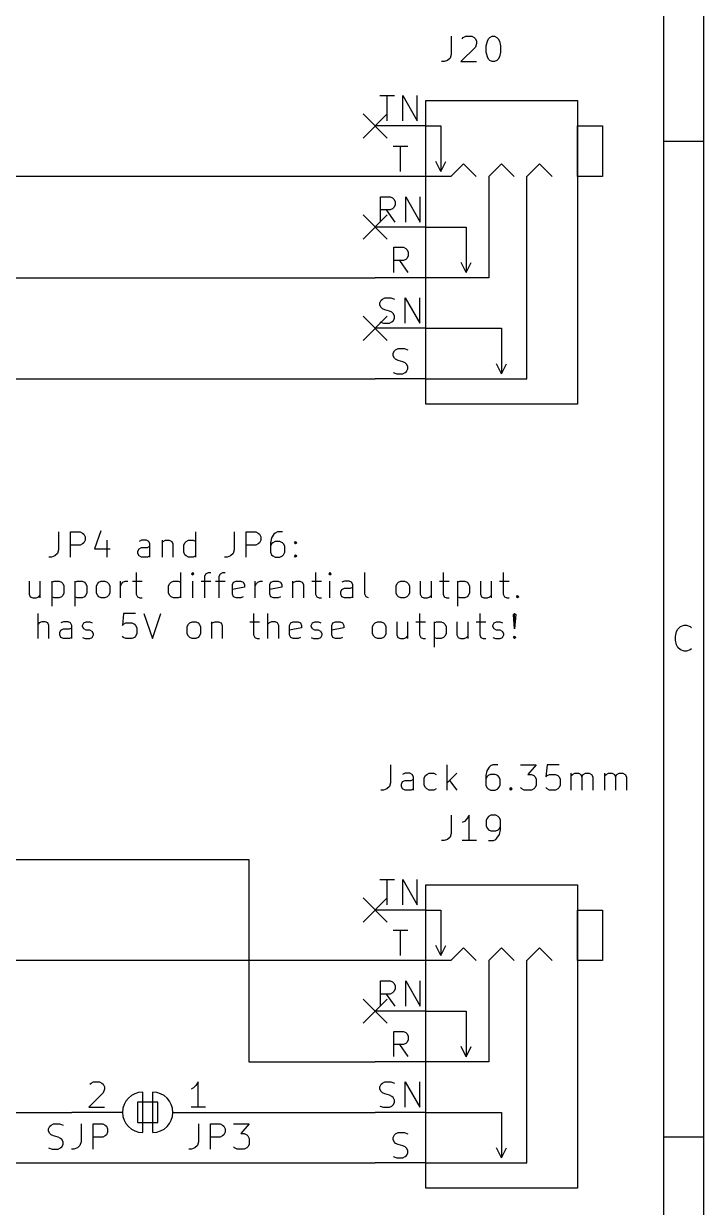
# Model space of a CAD drawing. Extents: x 0.4 to 11.3, y -7.9 to -0.4.
# Drawn here: x 9.955 to 11.299, y -6.438 to -4.098 of the extents above; entities that cross this region are included whole.
import ezdxf

# ---------------------------------------------------------------- set-up
doc = ezdxf.new("R2010")
doc.units = 0
doc.header["$MEASUREMENT"] = 0
for name, color, linetype in [('BLUE2', 5, 'CONTINUOUS'), ('BLUE3', 171, 'CONTINUOUS'), ('CYAN2', 4, 'CONTINUOUS'), ('GREEN3', 91, 'CONTINUOUS'), ('LYELLOW', 51, 'CONTINUOUS'), ('RED2', 1, 'CONTINUOUS'), ('RED3', 11, 'CONTINUOUS')]:
    doc.layers.add(name, color=color, linetype=linetype)

msp = doc.modelspace()

# ---------------------------------------------------------------- linework, layer by layer
at = {"layer": 'BLUE2', "linetype": 'CONTINUOUS'}
for p, q in [((10.626, -4.276), (10.674, -4.324)), ((10.674, -4.276), (10.626, -4.324)), ((10.626, -4.476), (10.674, -4.524)), ((10.674, -4.476), (10.626, -4.524)), ((10.626, -4.676), (10.674, -4.724)), ((10.674, -4.676), (10.626, -4.724)), ((10.626, -5.826), (10.674, -5.874)), ((10.674, -5.826), (10.626, -5.874)), ((10.626, -6.026), (10.674, -6.074)), ((10.674, -6.026), (10.626, -6.074))]:
    msp.add_line(p, q, dxfattribs=at)
at = {"layer": 'BLUE3', "linetype": 'CONTINUOUS'}
for p, q in [((10.1069, -5.1001), (10.095, -5.1358)), ((10.0236, -5.1025), (10.0236, -5.1382)), ((10.0474, -5.1525), (10.0474, -5.1025)), ((10.0474, -5.1025), (10.0664, -5.1025)), ((10.0664, -5.1025), (10.0712, -5.1048)), ((10.0712, -5.1048), (10.0736, -5.1072)), ((10.0736, -5.1239), (10.0712, -5.1263)), ((10.0736, -5.1072), (10.076, -5.112)), ((10.076, -5.1191), (10.0736, -5.1239)), ((10.076, -5.112), (10.076, -5.1191)), ((10.1188, -5.1191), (10.1188, -5.1525)), ((10.1879, -5.1191), (10.1831, -5.1215)), ((10.1974, -5.1191), (10.1879, -5.1191)), ((10.2021, -5.1215), (10.1974, -5.1191)), ((10.2045, -5.1263), (10.2021, -5.1215)), ((10.2283, -5.1191), (10.2283, -5.1525)), ((10.2283, -5.1239), (10.2307, -5.1215)), ((10.2307, -5.1215), (10.2355, -5.1191)), ((10.2355, -5.1191), (10.2426, -5.1191)), ((10.2426, -5.1191), (10.2474, -5.1215)), ((10.2474, -5.1215), (10.2498, -5.1263)), ((10.2712, -5.1287), (10.2736, -5.1239)), ((10.2736, -5.1239), (10.2759, -5.1215)), ((10.2759, -5.1215), (10.2807, -5.1191)), ((10.2807, -5.1191), (10.2902, -5.1191)), ((10.2902, -5.1191), (10.295, -5.1215)), ((10.295, -5.1525), (10.295, -5.1025)), ((10.3712, -5.1025), (10.3712, -5.1382)), ((10.395, -5.1525), (10.395, -5.1025)), ((10.395, -5.1025), (10.414, -5.1025)), ((10.414, -5.1025), (10.4188, -5.1048)), ((10.4188, -5.1048), (10.4212, -5.1072)), ((10.4212, -5.1239), (10.4188, -5.1263)), ((10.4212, -5.1072), (10.4236, -5.112)), ((10.4236, -5.1191), (10.4212, -5.1239)), ((10.4236, -5.112), (10.4236, -5.1191)), ((10.445, -5.1144), (10.4426, -5.1239)), ((10.4426, -5.1239), (10.4426, -5.1429)), ((10.4498, -5.1072), (10.445, -5.1144)), ((10.4474, -5.1239), (10.445, -5.1263)), ((10.4521, -5.1215), (10.4474, -5.1239)), ((10.4521, -5.1048), (10.4498, -5.1072)), ((10.4569, -5.1025), (10.4521, -5.1048)), ((10.4617, -5.1215), (10.4521, -5.1215)), ((10.4664, -5.1025), (10.4569, -5.1025)), ((10.4664, -5.1239), (10.4617, -5.1215)), ((10.4688, -5.1263), (10.4664, -5.1239)), ((10.4902, -5.1239), (10.4926, -5.1215)), ((10.4926, -5.1263), (10.4902, -5.1239)), ((10.4926, -5.1215), (10.495, -5.1239)), ((10.4926, -5.1215), (10.4926, -5.1263)), ((10.495, -5.1239), (10.4926, -5.1263)), ((10.0212, -5.1453), (10.0164, -5.1501)), ((10.0236, -5.1382), (10.0212, -5.1453)), ((10.0664, -5.1287), (10.0474, -5.1287)), ((10.0712, -5.1263), (10.0664, -5.1287)), ((10.095, -5.1358), (10.126, -5.1358)), ((10.1807, -5.1406), (10.1831, -5.1358)), ((10.1807, -5.1453), (10.1807, -5.1406)), ((10.1831, -5.1501), (10.1807, -5.1453)), ((10.1831, -5.1358), (10.1879, -5.1334)), ((10.1879, -5.1334), (10.1998, -5.1334)), ((10.1998, -5.1334), (10.2045, -5.131)), ((10.2045, -5.1525), (10.2045, -5.1263)), ((10.2498, -5.1263), (10.2498, -5.1525)), ((10.2712, -5.1429), (10.2712, -5.1287)), ((10.2736, -5.1477), (10.2712, -5.1429)), ((10.2759, -5.1501), (10.2736, -5.1477)), ((10.3688, -5.1453), (10.364, -5.1501)), ((10.3712, -5.1382), (10.3688, -5.1453)), ((10.414, -5.1287), (10.395, -5.1287)), ((10.4188, -5.1263), (10.414, -5.1287)), ((10.445, -5.1263), (10.4426, -5.131)), ((10.4426, -5.1429), (10.445, -5.1477)), ((10.445, -5.1477), (10.4474, -5.1501)), ((10.4664, -5.1501), (10.4688, -5.1477)), ((10.4712, -5.131), (10.4688, -5.1263)), ((10.4688, -5.1477), (10.4712, -5.1429)), ((10.4712, -5.1429), (10.4712, -5.131)), ((10.4902, -5.1501), (10.4926, -5.1477)), ((10.4926, -5.1477), (10.495, -5.1501)), ((10.4926, -5.1477), (10.4926, -5.1525)), ((10.0093, -5.1525), (10.0045, -5.1525)), ((10.0164, -5.1501), (10.0093, -5.1525)), ((10.1879, -5.1525), (10.1831, -5.1501)), ((10.1998, -5.1525), (10.1879, -5.1525)), ((10.2045, -5.1501), (10.1998, -5.1525)), ((10.2807, -5.1525), (10.2759, -5.1501)), ((10.2902, -5.1525), (10.2807, -5.1525)), ((10.295, -5.1501), (10.2902, -5.1525)), ((10.3569, -5.1525), (10.3521, -5.1525)), ((10.364, -5.1501), (10.3569, -5.1525)), ((10.4474, -5.1501), (10.4521, -5.1525)), ((10.4521, -5.1525), (10.4617, -5.1525)), ((10.4617, -5.1525), (10.4664, -5.1501)), ((10.4926, -5.1525), (10.4902, -5.1501)), ((10.495, -5.1501), (10.4926, -5.1525)), ((10.1771, -5.183), (10.1771, -5.2258)), ((10.2652, -5.233), (10.2652, -5.183)), ((10.289, -5.183), (10.2867, -5.1853)), ((10.2867, -5.1853), (10.289, -5.1877)), ((10.2914, -5.1853), (10.289, -5.183)), ((10.289, -5.183), (10.289, -5.1877)), ((10.289, -5.1877), (10.2914, -5.1853)), ((10.3129, -5.1901), (10.3152, -5.1853)), ((10.3129, -5.233), (10.3129, -5.1901)), ((10.3152, -5.1853), (10.32, -5.183)), ((10.32, -5.183), (10.3248, -5.183)), ((10.3414, -5.1901), (10.3438, -5.1853)), ((10.3414, -5.233), (10.3414, -5.1901)), ((10.3438, -5.1853), (10.3486, -5.183)), ((10.3486, -5.183), (10.3533, -5.183)), ((10.5319, -5.183), (10.5319, -5.2258)), ((10.5605, -5.183), (10.5581, -5.1853)), ((10.5581, -5.1853), (10.5605, -5.1877)), ((10.5629, -5.1853), (10.5605, -5.183)), ((10.5605, -5.183), (10.5605, -5.1877)), ((10.5605, -5.1877), (10.5629, -5.1853)), ((10.6295, -5.2258), (10.6295, -5.183)), ((10.7843, -5.183), (10.7843, -5.2258)), ((10.9033, -5.183), (10.9033, -5.2258)), ((9.9652, -5.1996), (9.9652, -5.2258)), ((9.9867, -5.1996), (9.9867, -5.233)), ((10.0105, -5.1996), (10.0105, -5.2496)), ((10.0105, -5.202), (10.0152, -5.1996)), ((10.0152, -5.1996), (10.0248, -5.1996)), ((10.0248, -5.1996), (10.0295, -5.202)), ((10.0295, -5.202), (10.0319, -5.2044)), ((10.0319, -5.2044), (10.0343, -5.2092)), ((10.0343, -5.2092), (10.0343, -5.2234)), ((10.0557, -5.1996), (10.0557, -5.2496)), ((10.0557, -5.202), (10.0605, -5.1996)), ((10.0605, -5.1996), (10.07, -5.1996)), ((10.07, -5.1996), (10.0748, -5.202)), ((10.0748, -5.202), (10.0771, -5.2044)), ((10.0771, -5.2044), (10.0795, -5.2092)), ((10.0795, -5.2092), (10.0795, -5.2234)), ((10.0986, -5.2092), (10.101, -5.2044)), ((10.0986, -5.2234), (10.0986, -5.2092)), ((10.101, -5.2044), (10.1033, -5.202)), ((10.1033, -5.202), (10.1081, -5.1996)), ((10.1081, -5.1996), (10.1152, -5.1996)), ((10.1152, -5.1996), (10.12, -5.202)), ((10.12, -5.202), (10.1224, -5.2044)), ((10.1224, -5.2044), (10.1248, -5.2092)), ((10.1248, -5.2092), (10.1248, -5.2234)), ((10.1462, -5.233), (10.1462, -5.1996)), ((10.1462, -5.2092), (10.1486, -5.2044)), ((10.1486, -5.2044), (10.151, -5.202)), ((10.151, -5.202), (10.1557, -5.1996)), ((10.1557, -5.1996), (10.1605, -5.1996)), ((10.17, -5.1996), (10.189, -5.1996)), ((10.2414, -5.2092), (10.2438, -5.2044)), ((10.2414, -5.2234), (10.2414, -5.2092)), ((10.2438, -5.2044), (10.2462, -5.202)), ((10.2462, -5.202), (10.251, -5.1996)), ((10.251, -5.1996), (10.2605, -5.1996)), ((10.2605, -5.1996), (10.2652, -5.202)), ((10.289, -5.233), (10.289, -5.1996)), ((10.3057, -5.1996), (10.3248, -5.1996)), ((10.3343, -5.1996), (10.3533, -5.1996)), ((10.3676, -5.2068), (10.37, -5.202)), ((10.3676, -5.2258), (10.3676, -5.2068)), ((10.3914, -5.2115), (10.3676, -5.2163)), ((10.37, -5.202), (10.3748, -5.1996)), ((10.3748, -5.1996), (10.3843, -5.1996)), ((10.3843, -5.1996), (10.389, -5.202)), ((10.389, -5.202), (10.3914, -5.2068)), ((10.3914, -5.2068), (10.3914, -5.2115)), ((10.4129, -5.233), (10.4129, -5.1996)), ((10.4129, -5.2092), (10.4152, -5.2044)), ((10.4152, -5.2044), (10.4176, -5.202)), ((10.4176, -5.202), (10.4224, -5.1996)), ((10.4224, -5.1996), (10.4271, -5.1996)), ((10.4414, -5.2068), (10.4438, -5.202)), ((10.4414, -5.2258), (10.4414, -5.2068)), ((10.4652, -5.2115), (10.4414, -5.2163)), ((10.4438, -5.202), (10.4486, -5.1996)), ((10.4486, -5.1996), (10.4581, -5.1996)), ((10.4581, -5.1996), (10.4629, -5.202)), ((10.4629, -5.202), (10.4652, -5.2068)), ((10.4652, -5.2068), (10.4652, -5.2115)), ((10.4867, -5.1996), (10.4867, -5.233)), ((10.4867, -5.2044), (10.489, -5.202)), ((10.489, -5.202), (10.4938, -5.1996)), ((10.4938, -5.1996), (10.501, -5.1996)), ((10.501, -5.1996), (10.5057, -5.202)), ((10.5057, -5.202), (10.5081, -5.2068)), ((10.5081, -5.2068), (10.5081, -5.233)), ((10.5248, -5.1996), (10.5438, -5.1996)), ((10.5605, -5.233), (10.5605, -5.1996)), ((10.5819, -5.2211), (10.5843, -5.2163)), ((10.589, -5.1996), (10.5843, -5.202)), ((10.5843, -5.2163), (10.589, -5.2139)), ((10.5986, -5.1996), (10.589, -5.1996)), ((10.589, -5.2139), (10.601, -5.2139)), ((10.6033, -5.202), (10.5986, -5.1996)), ((10.601, -5.2139), (10.6057, -5.2115)), ((10.6057, -5.2068), (10.6033, -5.202)), ((10.6057, -5.233), (10.6057, -5.2068)), ((10.6914, -5.2092), (10.6938, -5.2044)), ((10.6914, -5.2234), (10.6914, -5.2092)), ((10.6938, -5.2044), (10.6962, -5.202)), ((10.6962, -5.202), (10.7009, -5.1996)), ((10.7009, -5.1996), (10.7081, -5.1996)), ((10.7081, -5.1996), (10.7129, -5.202)), ((10.7129, -5.202), (10.7152, -5.2044)), ((10.7152, -5.2044), (10.7176, -5.2092)), ((10.7176, -5.2092), (10.7176, -5.2234)), ((10.739, -5.1996), (10.739, -5.2258)), ((10.7605, -5.1996), (10.7605, -5.233)), ((10.7771, -5.1996), (10.7962, -5.1996)), ((10.8128, -5.1996), (10.8128, -5.2496)), ((10.8128, -5.202), (10.8176, -5.1996)), ((10.8176, -5.1996), (10.8271, -5.1996)), ((10.8271, -5.1996), (10.8319, -5.202)), ((10.8319, -5.202), (10.8343, -5.2044)), ((10.8343, -5.2044), (10.8367, -5.2092)), ((10.8367, -5.2092), (10.8367, -5.2234)), ((10.8581, -5.1996), (10.8581, -5.2258)), ((10.8795, -5.1996), (10.8795, -5.233)), ((10.8962, -5.1996), (10.9152, -5.1996)), ((9.9652, -5.2258), (9.9676, -5.2306)), ((9.9676, -5.2306), (9.9724, -5.233)), ((9.9724, -5.233), (9.9795, -5.233)), ((9.9795, -5.233), (9.9843, -5.2306)), ((9.9843, -5.2306), (9.9867, -5.2282)), ((10.0152, -5.233), (10.0105, -5.2306)), ((10.0248, -5.233), (10.0152, -5.233)), ((10.0295, -5.2306), (10.0248, -5.233)), ((10.0319, -5.2282), (10.0295, -5.2306)), ((10.0343, -5.2234), (10.0319, -5.2282)), ((10.0605, -5.233), (10.0557, -5.2306)), ((10.07, -5.233), (10.0605, -5.233)), ((10.0748, -5.2306), (10.07, -5.233)), ((10.0771, -5.2282), (10.0748, -5.2306)), ((10.0795, -5.2234), (10.0771, -5.2282)), ((10.101, -5.2282), (10.0986, -5.2234)), ((10.1033, -5.2306), (10.101, -5.2282)), ((10.1081, -5.233), (10.1033, -5.2306)), ((10.1152, -5.233), (10.1081, -5.233)), ((10.12, -5.2306), (10.1152, -5.233)), ((10.1224, -5.2282), (10.12, -5.2306)), ((10.1248, -5.2234), (10.1224, -5.2282)), ((10.1771, -5.2258), (10.1795, -5.2306)), ((10.1795, -5.2306), (10.1843, -5.233)), ((10.1843, -5.233), (10.189, -5.233)), ((10.2438, -5.2282), (10.2414, -5.2234)), ((10.2462, -5.2306), (10.2438, -5.2282)), ((10.251, -5.233), (10.2462, -5.2306)), ((10.2605, -5.233), (10.251, -5.233)), ((10.2652, -5.2306), (10.2605, -5.233)), ((10.37, -5.2306), (10.3676, -5.2258)), ((10.3748, -5.233), (10.37, -5.2306)), ((10.3843, -5.233), (10.3748, -5.233)), ((10.389, -5.2306), (10.3843, -5.233)), ((10.4438, -5.2306), (10.4414, -5.2258)), ((10.4486, -5.233), (10.4438, -5.2306)), ((10.4581, -5.233), (10.4486, -5.233)), ((10.4629, -5.2306), (10.4581, -5.233)), ((10.5319, -5.2258), (10.5343, -5.2306)), ((10.5343, -5.2306), (10.539, -5.233)), ((10.539, -5.233), (10.5438, -5.233)), ((10.5819, -5.2258), (10.5819, -5.2211)), ((10.5843, -5.2306), (10.5819, -5.2258)), ((10.589, -5.233), (10.5843, -5.2306)), ((10.601, -5.233), (10.589, -5.233)), ((10.6057, -5.2306), (10.601, -5.233)), ((10.6319, -5.2306), (10.6295, -5.2258)), ((10.6367, -5.233), (10.6319, -5.2306)), ((10.6938, -5.2282), (10.6914, -5.2234)), ((10.6962, -5.2306), (10.6938, -5.2282)), ((10.7009, -5.233), (10.6962, -5.2306)), ((10.7081, -5.233), (10.7009, -5.233)), ((10.7129, -5.2306), (10.7081, -5.233)), ((10.7152, -5.2282), (10.7129, -5.2306)), ((10.7176, -5.2234), (10.7152, -5.2282)), ((10.739, -5.2258), (10.7414, -5.2306)), ((10.7414, -5.2306), (10.7462, -5.233)), ((10.7462, -5.233), (10.7533, -5.233)), ((10.7533, -5.233), (10.7581, -5.2306)), ((10.7581, -5.2306), (10.7605, -5.2282)), ((10.7843, -5.2258), (10.7867, -5.2306)), ((10.7867, -5.2306), (10.7914, -5.233)), ((10.7914, -5.233), (10.7962, -5.233)), ((10.8176, -5.233), (10.8128, -5.2306)), ((10.8271, -5.233), (10.8176, -5.233)), ((10.8319, -5.2306), (10.8271, -5.233)), ((10.8343, -5.2282), (10.8319, -5.2306)), ((10.8367, -5.2234), (10.8343, -5.2282)), ((10.8581, -5.2258), (10.8605, -5.2306)), ((10.8605, -5.2306), (10.8652, -5.233)), ((10.8652, -5.233), (10.8724, -5.233)), ((10.8724, -5.233), (10.8771, -5.2306)), ((10.8771, -5.2306), (10.8795, -5.2282)), ((10.9033, -5.2258), (10.9057, -5.2306)), ((10.9057, -5.2306), (10.9105, -5.233)), ((10.9105, -5.233), (10.9152, -5.233)), ((10.9295, -5.2306), (10.9319, -5.2282)), ((10.9319, -5.233), (10.9295, -5.2306)), ((10.9319, -5.2282), (10.9343, -5.2306)), ((10.9319, -5.2282), (10.9319, -5.233)), ((10.9343, -5.2306), (10.9319, -5.233)), ((9.9831, -5.3135), (9.9831, -5.2635)), ((10.1521, -5.2635), (10.1498, -5.2873)), ((10.176, -5.2635), (10.1521, -5.2635)), ((10.1926, -5.2635), (10.2093, -5.3135)), ((10.2093, -5.3135), (10.226, -5.2635)), ((10.4093, -5.2635), (10.4093, -5.3063)), ((10.4379, -5.3135), (10.4379, -5.2635)), ((10.7379, -5.2635), (10.7379, -5.3063)), ((10.8569, -5.2635), (10.8569, -5.3063)), ((10.9236, -5.2658), (10.9259, -5.2635)), ((10.9259, -5.2635), (10.9283, -5.2658)), ((10.9259, -5.2944), (10.9259, -5.2635)), ((9.9855, -5.2825), (9.9831, -5.2849)), ((9.9902, -5.2801), (9.9855, -5.2825)), ((9.9974, -5.2801), (9.9902, -5.2801)), ((10.0021, -5.2825), (9.9974, -5.2801)), ((10.0045, -5.2873), (10.0021, -5.2825)), ((10.0045, -5.3135), (10.0045, -5.2873)), ((10.0331, -5.2801), (10.0283, -5.2825)), ((10.0426, -5.2801), (10.0331, -5.2801)), ((10.0474, -5.2825), (10.0426, -5.2801)), ((10.0498, -5.2873), (10.0474, -5.2825)), ((10.0498, -5.3135), (10.0498, -5.2873)), ((10.0712, -5.2873), (10.0736, -5.2825)), ((10.0712, -5.2896), (10.0712, -5.2873)), ((10.0736, -5.2825), (10.0783, -5.2801)), ((10.0783, -5.2801), (10.0855, -5.2801)), ((10.0855, -5.2801), (10.0902, -5.2825)), ((10.1498, -5.2873), (10.1521, -5.2849)), ((10.1521, -5.2849), (10.1569, -5.2825)), ((10.1569, -5.2825), (10.1688, -5.2825)), ((10.1688, -5.2825), (10.1736, -5.2849)), ((10.1736, -5.2849), (10.176, -5.2873)), ((10.176, -5.2873), (10.1783, -5.292)), ((10.2783, -5.2896), (10.2807, -5.2849)), ((10.2807, -5.2849), (10.2831, -5.2825)), ((10.2831, -5.2825), (10.2879, -5.2801)), ((10.2879, -5.2801), (10.295, -5.2801)), ((10.295, -5.2801), (10.2998, -5.2825)), ((10.2998, -5.2825), (10.3021, -5.2849)), ((10.3021, -5.2849), (10.3045, -5.2896)), ((10.326, -5.2801), (10.326, -5.3135)), ((10.326, -5.2849), (10.3283, -5.2825)), ((10.3283, -5.2825), (10.3331, -5.2801)), ((10.3331, -5.2801), (10.3402, -5.2801)), ((10.3402, -5.2801), (10.345, -5.2825)), ((10.345, -5.2825), (10.3474, -5.2873)), ((10.3474, -5.2873), (10.3474, -5.3135)), ((10.4021, -5.2801), (10.4212, -5.2801)), ((10.4402, -5.2825), (10.4379, -5.2849)), ((10.445, -5.2801), (10.4402, -5.2825)), ((10.4521, -5.2801), (10.445, -5.2801)), ((10.4569, -5.2825), (10.4521, -5.2801)), ((10.4593, -5.2873), (10.4569, -5.2825)), ((10.4593, -5.3135), (10.4593, -5.2873)), ((10.4807, -5.2873), (10.4831, -5.2825)), ((10.4807, -5.3063), (10.4807, -5.2873)), ((10.4831, -5.2825), (10.4879, -5.2801)), ((10.4879, -5.2801), (10.4974, -5.2801)), ((10.4974, -5.2801), (10.5021, -5.2825)), ((10.5021, -5.2825), (10.5045, -5.2873)), ((10.5045, -5.2873), (10.5045, -5.292)), ((10.5236, -5.2873), (10.5259, -5.2825)), ((10.5236, -5.2896), (10.5236, -5.2873)), ((10.5259, -5.2825), (10.5307, -5.2801)), ((10.5307, -5.2801), (10.5379, -5.2801)), ((10.5379, -5.2801), (10.5426, -5.2825)), ((10.564, -5.2873), (10.5664, -5.2825)), ((10.564, -5.3063), (10.564, -5.2873)), ((10.5664, -5.2825), (10.5712, -5.2801)), ((10.5712, -5.2801), (10.5807, -5.2801)), ((10.5807, -5.2801), (10.5855, -5.2825)), ((10.5855, -5.2825), (10.5879, -5.2873)), ((10.5879, -5.2873), (10.5879, -5.292)), ((10.645, -5.2896), (10.6474, -5.2849)), ((10.6474, -5.2849), (10.6498, -5.2825)), ((10.6498, -5.2825), (10.6545, -5.2801)), ((10.6545, -5.2801), (10.6617, -5.2801)), ((10.6617, -5.2801), (10.6664, -5.2825)), ((10.6664, -5.2825), (10.6688, -5.2849)), ((10.6688, -5.2849), (10.6712, -5.2896)), ((10.6926, -5.2801), (10.6926, -5.3063)), ((10.714, -5.2801), (10.714, -5.3135)), ((10.7307, -5.2801), (10.7498, -5.2801)), ((10.7664, -5.2801), (10.7664, -5.3301)), ((10.7664, -5.2825), (10.7712, -5.2801)), ((10.7712, -5.2801), (10.7807, -5.2801)), ((10.7807, -5.2801), (10.7855, -5.2825)), ((10.7855, -5.2825), (10.7879, -5.2849)), ((10.7879, -5.2849), (10.7902, -5.2896)), ((10.8117, -5.2801), (10.8117, -5.3063)), ((10.8331, -5.2801), (10.8331, -5.3135)), ((10.8498, -5.2801), (10.8688, -5.2801)), ((10.8831, -5.2873), (10.8855, -5.2825)), ((10.8831, -5.2896), (10.8831, -5.2873)), ((10.8855, -5.2825), (10.8902, -5.2801)), ((10.8902, -5.2801), (10.8974, -5.2801)), ((10.8974, -5.2801), (10.9021, -5.2825)), ((10.9259, -5.2944), (10.9236, -5.2658)), ((10.9283, -5.2658), (10.9259, -5.2944)), ((10.026, -5.3016), (10.0283, -5.2968)), ((10.026, -5.3063), (10.026, -5.3016)), ((10.0283, -5.3111), (10.026, -5.3063)), ((10.0283, -5.2968), (10.0331, -5.2944)), ((10.0331, -5.3135), (10.0283, -5.3111)), ((10.0331, -5.2944), (10.045, -5.2944)), ((10.045, -5.2944), (10.0498, -5.292)), ((10.0498, -5.3111), (10.045, -5.3135)), ((10.0736, -5.2944), (10.0712, -5.2896)), ((10.0712, -5.3111), (10.076, -5.3135)), ((10.0783, -5.2968), (10.0736, -5.2944)), ((10.0855, -5.2968), (10.0783, -5.2968)), ((10.0902, -5.2992), (10.0855, -5.2968)), ((10.0855, -5.3135), (10.0902, -5.3111)), ((10.0926, -5.3039), (10.0902, -5.2992)), ((10.0902, -5.3111), (10.0926, -5.3063)), ((10.0926, -5.3063), (10.0926, -5.3039)), ((10.1521, -5.3111), (10.1498, -5.3087)), ((10.1569, -5.3135), (10.1521, -5.3111)), ((10.1736, -5.3111), (10.1688, -5.3135)), ((10.176, -5.3087), (10.1736, -5.3111)), ((10.1783, -5.3039), (10.176, -5.3087)), ((10.1783, -5.292), (10.1783, -5.3039)), ((10.2783, -5.3039), (10.2783, -5.2896)), ((10.2807, -5.3087), (10.2783, -5.3039)), ((10.2831, -5.3111), (10.2807, -5.3087)), ((10.2879, -5.3135), (10.2831, -5.3111)), ((10.2998, -5.3111), (10.295, -5.3135)), ((10.3021, -5.3087), (10.2998, -5.3111)), ((10.3045, -5.3039), (10.3021, -5.3087)), ((10.3045, -5.2896), (10.3045, -5.3039)), ((10.4093, -5.3063), (10.4117, -5.3111)), ((10.4117, -5.3111), (10.4164, -5.3135)), ((10.5045, -5.292), (10.4807, -5.2968)), ((10.4831, -5.3111), (10.4807, -5.3063)), ((10.4879, -5.3135), (10.4831, -5.3111)), ((10.5021, -5.3111), (10.4974, -5.3135)), ((10.5259, -5.2944), (10.5236, -5.2896)), ((10.5236, -5.3111), (10.5283, -5.3135)), ((10.5307, -5.2968), (10.5259, -5.2944)), ((10.5379, -5.2968), (10.5307, -5.2968)), ((10.5426, -5.2992), (10.5379, -5.2968)), ((10.5379, -5.3135), (10.5426, -5.3111)), ((10.545, -5.3039), (10.5426, -5.2992)), ((10.5426, -5.3111), (10.545, -5.3063)), ((10.545, -5.3063), (10.545, -5.3039)), ((10.5879, -5.292), (10.564, -5.2968)), ((10.5664, -5.3111), (10.564, -5.3063)), ((10.5712, -5.3135), (10.5664, -5.3111)), ((10.5855, -5.3111), (10.5807, -5.3135)), ((10.645, -5.3039), (10.645, -5.2896)), ((10.6474, -5.3087), (10.645, -5.3039)), ((10.6498, -5.3111), (10.6474, -5.3087)), ((10.6545, -5.3135), (10.6498, -5.3111)), ((10.6664, -5.3111), (10.6617, -5.3135)), ((10.6688, -5.3087), (10.6664, -5.3111)), ((10.6712, -5.3039), (10.6688, -5.3087)), ((10.6712, -5.2896), (10.6712, -5.3039)), ((10.6926, -5.3063), (10.695, -5.3111)), ((10.695, -5.3111), (10.6998, -5.3135)), ((10.7069, -5.3135), (10.7117, -5.3111)), ((10.7117, -5.3111), (10.714, -5.3087)), ((10.7379, -5.3063), (10.7402, -5.3111)), ((10.7402, -5.3111), (10.745, -5.3135)), ((10.7712, -5.3135), (10.7664, -5.3111)), ((10.7855, -5.3111), (10.7807, -5.3135)), ((10.7879, -5.3087), (10.7855, -5.3111)), ((10.7902, -5.3039), (10.7879, -5.3087)), ((10.7902, -5.2896), (10.7902, -5.3039)), ((10.8117, -5.3063), (10.814, -5.3111)), ((10.814, -5.3111), (10.8188, -5.3135)), ((10.8259, -5.3135), (10.8307, -5.3111)), ((10.8307, -5.3111), (10.8331, -5.3087)), ((10.8569, -5.3063), (10.8593, -5.3111)), ((10.8593, -5.3111), (10.864, -5.3135)), ((10.8855, -5.2944), (10.8831, -5.2896)), ((10.8831, -5.3111), (10.8878, -5.3135)), ((10.8902, -5.2968), (10.8855, -5.2944)), ((10.8974, -5.2968), (10.8902, -5.2968)), ((10.9021, -5.2992), (10.8974, -5.2968)), ((10.8974, -5.3135), (10.9021, -5.3111)), ((10.9045, -5.3039), (10.9021, -5.2992)), ((10.9021, -5.3111), (10.9045, -5.3063)), ((10.9045, -5.3063), (10.9045, -5.3039)), ((10.9236, -5.3111), (10.9259, -5.3087)), ((10.9259, -5.3135), (10.9236, -5.3111)), ((10.9259, -5.3087), (10.9283, -5.3111)), ((10.9259, -5.3087), (10.9259, -5.3135)), ((10.9283, -5.3111), (10.9259, -5.3135)), ((10.045, -5.3135), (10.0331, -5.3135)), ((10.076, -5.3135), (10.0855, -5.3135)), ((10.1688, -5.3135), (10.1569, -5.3135)), ((10.295, -5.3135), (10.2879, -5.3135)), ((10.4164, -5.3135), (10.4212, -5.3135)), ((10.4974, -5.3135), (10.4879, -5.3135)), ((10.5283, -5.3135), (10.5379, -5.3135)), ((10.5807, -5.3135), (10.5712, -5.3135)), ((10.6617, -5.3135), (10.6545, -5.3135)), ((10.6998, -5.3135), (10.7069, -5.3135)), ((10.745, -5.3135), (10.7498, -5.3135)), ((10.7807, -5.3135), (10.7712, -5.3135)), ((10.8188, -5.3135), (10.8259, -5.3135)), ((10.864, -5.3135), (10.8688, -5.3135)), ((10.8878, -5.3135), (10.8974, -5.3135))]:
    msp.add_line(p, q, dxfattribs=at)
at = {"layer": 'CYAN2', "linetype": 'CONTINUOUS'}
for p, q in [((10.8006, -4.1228), (10.8006, -4.1585)), ((10.822, -4.1276), (10.8244, -4.1252)), ((10.8244, -4.1252), (10.8291, -4.1228)), ((10.8291, -4.1228), (10.841, -4.1228)), ((10.841, -4.1228), (10.8458, -4.1252)), ((10.8458, -4.1252), (10.8482, -4.1276)), ((10.8482, -4.1276), (10.8506, -4.1323)), ((10.8506, -4.1371), (10.8482, -4.1442)), ((10.8506, -4.1323), (10.8506, -4.1371)), ((10.8696, -4.1418), (10.872, -4.1323)), ((10.872, -4.1323), (10.8744, -4.1276)), ((10.8744, -4.1276), (10.8768, -4.1252)), ((10.8768, -4.1252), (10.8815, -4.1228)), ((10.8815, -4.1228), (10.8863, -4.1228)), ((10.8863, -4.1228), (10.891, -4.1252)), ((10.891, -4.1252), (10.8934, -4.1276)), ((10.8934, -4.1276), (10.8958, -4.1323)), ((10.8958, -4.1323), (10.8982, -4.1418)), ((10.8006, -4.1585), (10.7982, -4.1657)), ((10.8482, -4.1442), (10.8196, -4.1728)), ((10.8696, -4.1538), (10.8696, -4.1418)), ((10.872, -4.1633), (10.8696, -4.1538)), ((10.8744, -4.168), (10.872, -4.1633)), ((10.8958, -4.1633), (10.8934, -4.168)), ((10.8982, -4.1538), (10.8958, -4.1633)), ((10.8982, -4.1418), (10.8982, -4.1538)), ((10.7863, -4.1728), (10.7815, -4.1728)), ((10.7934, -4.1704), (10.7863, -4.1728)), ((10.7982, -4.1657), (10.7934, -4.1704)), ((10.8196, -4.1728), (10.8506, -4.1728)), ((10.8768, -4.1704), (10.8744, -4.168)), ((10.8815, -4.1728), (10.8768, -4.1704)), ((10.8863, -4.1728), (10.8815, -4.1728)), ((10.891, -4.1704), (10.8863, -4.1728)), ((10.8934, -4.168), (10.891, -4.1704)), ((10.6806, -5.5628), (10.6806, -5.5985)), ((10.7925, -5.6128), (10.7925, -5.5628)), ((10.8758, -5.5676), (10.871, -5.5747)), ((10.8782, -5.5652), (10.8758, -5.5676)), ((10.8829, -5.5628), (10.8782, -5.5652)), ((10.8925, -5.5628), (10.8829, -5.5628)), ((10.9377, -5.5628), (10.9687, -5.5628)), ((10.9687, -5.5628), (10.952, -5.5818)), ((10.9901, -5.5628), (10.9877, -5.5866)), ((11.0139, -5.5628), (10.9901, -5.5628)), ((10.7091, -5.5795), (10.7044, -5.5818)), ((10.7187, -5.5795), (10.7091, -5.5795)), ((10.7234, -5.5818), (10.7187, -5.5795)), ((10.721, -5.5938), (10.7258, -5.5914)), ((10.7258, -5.5866), (10.7234, -5.5818)), ((10.7258, -5.6128), (10.7258, -5.5866)), ((10.7472, -5.589), (10.7496, -5.5842)), ((10.7472, -5.6033), (10.7472, -5.589)), ((10.7496, -5.5842), (10.752, -5.5818)), ((10.752, -5.5818), (10.7568, -5.5795)), ((10.7568, -5.5795), (10.7663, -5.5795)), ((10.7663, -5.5795), (10.771, -5.5818)), ((10.8115, -5.5795), (10.7925, -5.5985)), ((10.871, -5.5747), (10.8687, -5.5842)), ((10.8687, -5.5842), (10.8687, -5.6033)), ((10.871, -5.5866), (10.8687, -5.5914)), ((10.8734, -5.5842), (10.871, -5.5866)), ((10.8782, -5.5818), (10.8734, -5.5842)), ((10.8877, -5.5818), (10.8782, -5.5818)), ((10.8925, -5.5842), (10.8877, -5.5818)), ((10.8949, -5.5866), (10.8925, -5.5842)), ((10.8972, -5.5914), (10.8949, -5.5866)), ((10.8972, -5.6033), (10.8972, -5.5914)), ((10.952, -5.5818), (10.9591, -5.5818)), ((10.9591, -5.5818), (10.9639, -5.5842)), ((10.9639, -5.5842), (10.9663, -5.5866)), ((10.9663, -5.5866), (10.9687, -5.5914)), ((10.9687, -5.5914), (10.9687, -5.6033)), ((10.9877, -5.5866), (10.9901, -5.5842)), ((10.9901, -5.5842), (10.9949, -5.5818)), ((10.9949, -5.5818), (11.0068, -5.5818)), ((11.0068, -5.5818), (11.0115, -5.5842)), ((11.0115, -5.5842), (11.0139, -5.5866)), ((11.0139, -5.5866), (11.0163, -5.5914)), ((11.0163, -5.5914), (11.0163, -5.6033)), ((11.0377, -5.6128), (11.0377, -5.5795)), ((11.0377, -5.5842), (11.0401, -5.5818)), ((11.0401, -5.5818), (11.0449, -5.5795)), ((11.0449, -5.5795), (11.052, -5.5795)), ((11.052, -5.5795), (11.0568, -5.5818)), ((11.0568, -5.5818), (11.0591, -5.5866)), ((11.0591, -5.5866), (11.0615, -5.5818)), ((11.0591, -5.5866), (11.0591, -5.6128)), ((11.0615, -5.5818), (11.0663, -5.5795)), ((11.0663, -5.5795), (11.0734, -5.5795)), ((11.0734, -5.5795), (11.0782, -5.5818)), ((11.0782, -5.5818), (11.0806, -5.5866)), ((11.0806, -5.5866), (11.0806, -5.6128)), ((11.1044, -5.6128), (11.1044, -5.5795)), ((11.1044, -5.5842), (11.1068, -5.5818)), ((11.1068, -5.5818), (11.1115, -5.5795)), ((11.1115, -5.5795), (11.1187, -5.5795)), ((11.1187, -5.5795), (11.1234, -5.5818)), ((11.1234, -5.5818), (11.1258, -5.5866)), ((11.1258, -5.5866), (11.1282, -5.5818)), ((11.1258, -5.5866), (11.1258, -5.6128)), ((11.1282, -5.5818), (11.1329, -5.5795)), ((11.1329, -5.5795), (11.1401, -5.5795)), ((11.1401, -5.5795), (11.1448, -5.5818)), ((11.1448, -5.5818), (11.1472, -5.5866)), ((11.1472, -5.5866), (11.1472, -5.6128)), ((10.6663, -5.6128), (10.6615, -5.6128)), ((10.6734, -5.6104), (10.6663, -5.6128)), ((10.6782, -5.6057), (10.6734, -5.6104)), ((10.6806, -5.5985), (10.6782, -5.6057)), ((10.702, -5.6009), (10.7044, -5.5961)), ((10.702, -5.6057), (10.702, -5.6009)), ((10.7044, -5.6104), (10.702, -5.6057)), ((10.7044, -5.5961), (10.7091, -5.5938)), ((10.7091, -5.6128), (10.7044, -5.6104)), ((10.7091, -5.5938), (10.721, -5.5938)), ((10.721, -5.6128), (10.7091, -5.6128)), ((10.7258, -5.6104), (10.721, -5.6128)), ((10.7496, -5.608), (10.7472, -5.6033)), ((10.752, -5.6104), (10.7496, -5.608)), ((10.7568, -5.6128), (10.752, -5.6104)), ((10.7663, -5.6128), (10.7568, -5.6128)), ((10.771, -5.6104), (10.7663, -5.6128)), ((10.7972, -5.5938), (10.8115, -5.6128)), ((10.8687, -5.6033), (10.871, -5.608)), ((10.871, -5.608), (10.8734, -5.6104)), ((10.8734, -5.6104), (10.8782, -5.6128)), ((10.8782, -5.6128), (10.8877, -5.6128)), ((10.8877, -5.6128), (10.8925, -5.6104)), ((10.8925, -5.6104), (10.8949, -5.608)), ((10.8949, -5.608), (10.8972, -5.6033)), ((10.9163, -5.6104), (10.9187, -5.608)), ((10.9187, -5.6128), (10.9163, -5.6104)), ((10.9187, -5.608), (10.921, -5.6104)), ((10.9187, -5.608), (10.9187, -5.6128)), ((10.921, -5.6104), (10.9187, -5.6128)), ((10.9401, -5.6104), (10.9377, -5.608)), ((10.9449, -5.6128), (10.9401, -5.6104)), ((10.9591, -5.6128), (10.9449, -5.6128)), ((10.9639, -5.6104), (10.9591, -5.6128)), ((10.9663, -5.608), (10.9639, -5.6104)), ((10.9687, -5.6033), (10.9663, -5.608)), ((10.9901, -5.6104), (10.9877, -5.608)), ((10.9949, -5.6128), (10.9901, -5.6104)), ((11.0068, -5.6128), (10.9949, -5.6128)), ((11.0115, -5.6104), (11.0068, -5.6128)), ((11.0139, -5.608), (11.0115, -5.6104)), ((11.0163, -5.6033), (11.0139, -5.608)), ((10.8006, -5.6628), (10.8006, -5.6985)), ((10.8268, -5.6747), (10.822, -5.6771)), ((10.8315, -5.6699), (10.8268, -5.6747)), ((10.8363, -5.6628), (10.8315, -5.6699)), ((10.8363, -5.7128), (10.8363, -5.6628)), ((10.872, -5.6676), (10.8696, -5.6723)), ((10.8696, -5.6723), (10.8696, -5.6842)), ((10.8696, -5.6842), (10.872, -5.689)), ((10.8744, -5.6652), (10.872, -5.6676)), ((10.8791, -5.6628), (10.8744, -5.6652)), ((10.8887, -5.6628), (10.8791, -5.6628)), ((10.8934, -5.6652), (10.8887, -5.6628)), ((10.8958, -5.6676), (10.8934, -5.6652)), ((10.8982, -5.6723), (10.8958, -5.6676)), ((10.8958, -5.689), (10.8982, -5.6842)), ((10.8982, -5.6914), (10.8982, -5.6723)), ((10.7982, -5.7057), (10.7934, -5.7104)), ((10.8006, -5.6985), (10.7982, -5.7057)), ((10.872, -5.689), (10.8744, -5.6914)), ((10.8744, -5.6914), (10.8791, -5.6938)), ((10.8791, -5.6938), (10.8887, -5.6938)), ((10.8887, -5.6938), (10.8934, -5.6914)), ((10.8887, -5.7104), (10.891, -5.708)), ((10.891, -5.708), (10.8958, -5.7009)), ((10.8934, -5.6914), (10.8958, -5.689)), ((10.8958, -5.7009), (10.8982, -5.6914)), ((10.7863, -5.7128), (10.7815, -5.7128)), ((10.7934, -5.7104), (10.7863, -5.7128)), ((10.8506, -5.7128), (10.822, -5.7128)), ((10.8744, -5.7128), (10.8839, -5.7128)), ((10.8839, -5.7128), (10.8887, -5.7104)), ((10.0039, -6.2823), (10.0063, -6.2776)), ((10.0039, -6.2871), (10.0039, -6.2823)), ((10.0063, -6.2918), (10.0039, -6.2871)), ((10.0063, -6.2776), (10.0087, -6.2752)), ((10.0087, -6.2942), (10.0063, -6.2918)), ((10.0087, -6.2752), (10.0134, -6.2728)), ((10.0134, -6.2966), (10.0087, -6.2942)), ((10.0134, -6.2728), (10.0253, -6.2728)), ((10.0253, -6.2728), (10.0325, -6.2752)), ((10.0682, -6.2728), (10.0682, -6.3085)), ((10.092, -6.3228), (10.092, -6.2728)), ((10.092, -6.2728), (10.111, -6.2728)), ((10.111, -6.2728), (10.1158, -6.2752)), ((10.1158, -6.2752), (10.1182, -6.2776)), ((10.1182, -6.2942), (10.1158, -6.2966)), ((10.1182, -6.2776), (10.1206, -6.2823)), ((10.1206, -6.2895), (10.1182, -6.2942)), ((10.1206, -6.2823), (10.1206, -6.2895)), ((10.3006, -6.2728), (10.3006, -6.3085)), ((10.3244, -6.3228), (10.3244, -6.2728)), ((10.3244, -6.2728), (10.3434, -6.2728)), ((10.3434, -6.2728), (10.3482, -6.2752)), ((10.3482, -6.2752), (10.3506, -6.2776)), ((10.3506, -6.2942), (10.3482, -6.2966)), ((10.3506, -6.2776), (10.3529, -6.2823)), ((10.3529, -6.2895), (10.3506, -6.2942)), ((10.3529, -6.2823), (10.3529, -6.2895)), ((10.3696, -6.2728), (10.4006, -6.2728)), ((10.4006, -6.2728), (10.3839, -6.2918)), ((10.3839, -6.2918), (10.391, -6.2918)), ((10.391, -6.2918), (10.3958, -6.2942)), ((10.3958, -6.2942), (10.3982, -6.2966)), ((10.0229, -6.299), (10.0134, -6.2966)), ((10.0277, -6.3014), (10.0229, -6.299)), ((10.0301, -6.3038), (10.0277, -6.3014)), ((10.0325, -6.3085), (10.0301, -6.3038)), ((10.0301, -6.318), (10.0325, -6.3133)), ((10.0325, -6.3133), (10.0325, -6.3085)), ((10.0658, -6.3157), (10.061, -6.3204)), ((10.0682, -6.3085), (10.0658, -6.3157)), ((10.111, -6.299), (10.092, -6.299)), ((10.1158, -6.2966), (10.111, -6.299)), ((10.2982, -6.3157), (10.2934, -6.3204)), ((10.3006, -6.3085), (10.2982, -6.3157)), ((10.3434, -6.299), (10.3244, -6.299)), ((10.3482, -6.2966), (10.3434, -6.299)), ((10.3982, -6.2966), (10.4006, -6.3014)), ((10.4006, -6.3133), (10.3982, -6.318)), ((10.4006, -6.3014), (10.4006, -6.3133)), ((10.0039, -6.3204), (10.011, -6.3228)), ((10.011, -6.3228), (10.0229, -6.3228)), ((10.0229, -6.3228), (10.0277, -6.3204)), ((10.0277, -6.3204), (10.0301, -6.318)), ((10.0539, -6.3228), (10.0491, -6.3228)), ((10.061, -6.3204), (10.0539, -6.3228)), ((10.2863, -6.3228), (10.2815, -6.3228)), ((10.2934, -6.3204), (10.2863, -6.3228)), ((10.372, -6.3204), (10.3696, -6.318)), ((10.3768, -6.3228), (10.372, -6.3204)), ((10.391, -6.3228), (10.3768, -6.3228)), ((10.3958, -6.3204), (10.391, -6.3228)), ((10.3982, -6.318), (10.3958, -6.3204))]:
    msp.add_line(p, q, dxfattribs=at)
at = {"layer": 'GREEN3', "linetype": 'CONTINUOUS'}
for p, q in [((10.65, -4.4), (8.8, -4.4)), ((9.85, -4.6), (10.65, -4.6)), ((9, -4.8), (10.65, -4.8)), ((9.8, -5.75), (10.4, -5.75)), ((10.4, -5.75), (10.4, -6.15)), ((10.65, -5.95), (8.85, -5.95)), ((10.4, -6.15), (10.65, -6.15)), ((9.25, -6.25), (10.05, -6.25)), ((10.35, -6.25), (10.65, -6.25)), ((9, -6.35), (10.65, -6.35))]:
    msp.add_line(p, q, dxfattribs=at)
at = {"layer": 'LYELLOW', "linetype": 'CONTINUOUS'}
for p, q in [((10.75, -4.85), (10.75, -4.25)), ((10.75, -4.25), (11.05, -4.25)), ((11.05, -4.25), (11.05, -4.85)), ((11.05, -4.85), (10.75, -4.85)), ((10.75, -6.4), (10.75, -5.8)), ((10.75, -5.8), (11.05, -5.8)), ((11.05, -5.8), (11.05, -6.4)), ((11.05, -6.4), (10.75, -6.4))]:
    msp.add_line(p, q, dxfattribs=at)
at = {"layer": 'RED2', "linetype": 'CONTINUOUS'}
for p, q in [((11.2993, -0.3937), (11.2993, -7.8743)), ((11.2206, -0.4724), (11.2206, -7.7956)), ((10.75, -4.85), (10.75, -4.25)), ((10.75, -4.25), (11.05, -4.25)), ((11.05, -4.25), (11.05, -4.85)), ((10.75, -4.3), (10.65, -4.3)), ((10.75, -4.3), (10.78, -4.3)), ((10.78, -4.3), (10.78, -4.39)), ((11.05, -4.4), (11.05, -4.3)), ((11.05, -4.3), (11.1, -4.3)), ((11.1, -4.3), (11.1, -4.4)), ((11.2993, -4.3307), (11.2206, -4.3307)), ((10.78, -4.39), (10.77, -4.37)), ((10.78, -4.39), (10.79, -4.37)), ((10.825, -4.375), (10.8, -4.4)), ((10.85, -4.4), (10.825, -4.375)), ((10.9, -4.375), (10.875, -4.4)), ((10.925, -4.4), (10.9, -4.375)), ((10.95, -4.4), (10.975, -4.375)), ((10.975, -4.375), (11, -4.4)), ((10.75, -4.4), (10.65, -4.4)), ((10.8, -4.4), (10.75, -4.4)), ((10.875, -4.4), (10.875, -4.6)), ((10.95, -4.8), (10.95, -4.4)), ((11.1, -4.4), (11.05, -4.4)), ((10.75, -4.5), (10.65, -4.5)), ((10.75, -4.5), (10.83, -4.5)), ((10.83, -4.5), (10.83, -4.59)), ((10.83, -4.59), (10.82, -4.57)), ((10.83, -4.59), (10.84, -4.57)), ((10.75, -4.6), (10.65, -4.6)), ((10.875, -4.6), (10.75, -4.6)), ((10.75, -4.7), (10.65, -4.7)), ((10.75, -4.7), (10.9, -4.7)), ((10.9, -4.7), (10.9, -4.79)), ((10.9, -4.79), (10.89, -4.77)), ((10.9, -4.79), (10.91, -4.77)), ((10.75, -4.8), (10.65, -4.8)), ((10.75, -4.8), (10.95, -4.8)), ((11.05, -4.85), (10.75, -4.85)), ((11.2538, -5.2896), (11.2611, -5.2872)), ((11.2611, -5.2872), (11.266, -5.2872)), ((11.266, -5.2872), (11.2733, -5.2896)), ((11.2441, -5.3091), (11.2465, -5.2993)), ((11.2441, -5.3164), (11.2441, -5.3091)), ((11.2465, -5.2993), (11.249, -5.2945)), ((11.249, -5.2945), (11.2538, -5.2896)), ((11.2733, -5.2896), (11.2758, -5.292)), ((11.2465, -5.3261), (11.2441, -5.3164)), ((11.249, -5.331), (11.2465, -5.3261)), ((11.2538, -5.3359), (11.249, -5.331)), ((11.2758, -5.3335), (11.2733, -5.3359)), ((11.2611, -5.3383), (11.2538, -5.3359)), ((11.266, -5.3383), (11.2611, -5.3383)), ((11.2733, -5.3359), (11.266, -5.3383)), ((10.75, -6.4), (10.75, -5.8)), ((10.75, -5.8), (11.05, -5.8)), ((11.05, -5.8), (11.05, -6.4)), ((10.75, -5.85), (10.65, -5.85)), ((10.75, -5.85), (10.78, -5.85)), ((10.78, -5.85), (10.78, -5.94)), ((11.05, -5.95), (11.05, -5.85)), ((11.05, -5.85), (11.1, -5.85)), ((11.1, -5.85), (11.1, -5.95)), ((10.78, -5.94), (10.77, -5.92)), ((10.78, -5.94), (10.79, -5.92)), ((10.825, -5.925), (10.8, -5.95)), ((10.85, -5.95), (10.825, -5.925)), ((10.9, -5.925), (10.875, -5.95)), ((10.925, -5.95), (10.9, -5.925)), ((10.95, -5.95), (10.975, -5.925)), ((10.975, -5.925), (11, -5.95)), ((10.75, -5.95), (10.65, -5.95)), ((10.8, -5.95), (10.75, -5.95)), ((10.875, -5.95), (10.875, -6.15)), ((10.95, -6.35), (10.95, -5.95)), ((11.1, -5.95), (11.05, -5.95)), ((10.75, -6.05), (10.65, -6.05)), ((10.75, -6.05), (10.83, -6.05)), ((10.83, -6.05), (10.83, -6.14)), ((10.83, -6.14), (10.82, -6.12)), ((10.83, -6.14), (10.84, -6.12)), ((10.75, -6.15), (10.65, -6.15)), ((10.875, -6.15), (10.75, -6.15)), ((10.19, -6.29), (10.19, -6.21)), ((10.21, -6.29), (10.21, -6.21)), ((10.22, -6.23), (10.18, -6.23)), ((10.18, -6.23), (10.18, -6.27)), ((10.22, -6.27), (10.22, -6.23)), ((10.15, -6.25), (10.05, -6.25)), ((10.18, -6.27), (10.22, -6.27)), ((10.25, -6.25), (10.35, -6.25)), ((10.75, -6.25), (10.65, -6.25)), ((10.75, -6.25), (10.9, -6.25)), ((10.9, -6.25), (10.9, -6.34)), ((11.2993, -6.2992), (11.2206, -6.2992)), ((10.9, -6.34), (10.89, -6.32)), ((10.9, -6.34), (10.91, -6.32)), ((10.75, -6.35), (10.65, -6.35)), ((10.75, -6.35), (10.95, -6.35)), ((11.05, -6.4), (10.75, -6.4))]:
    msp.add_line(p, q, dxfattribs=at)
at = {"layer": 'RED2'}
for centre, start, end in [((10.1902, -6.25), -269.7744, -90.2256), ((10.1902, -6.25), -269.7744, -90.2256), ((10.2098, -6.25), -89.7744, 89.7744), ((10.2098, -6.25), -89.7744, 89.7744)]:
    msp.add_arc(centre, 0.04, start, end, dxfattribs=at)
at = {"layer": 'RED3', "linetype": 'CONTINUOUS'}
for p, q in [((10.6595, -4.2399), (10.6881, -4.2399)), ((10.6738, -4.2899), (10.6738, -4.2399)), ((10.7048, -4.2899), (10.7048, -4.2399)), ((10.7048, -4.2399), (10.7333, -4.2899)), ((10.7333, -4.2899), (10.7333, -4.2399)), ((10.6857, -4.3399), (10.7143, -4.3399)), ((10.7, -4.3899), (10.7, -4.3399)), ((10.6607, -4.4899), (10.6607, -4.4399)), ((10.6607, -4.4399), (10.6798, -4.4399)), ((10.6798, -4.4399), (10.6845, -4.4423)), ((10.6845, -4.4423), (10.6869, -4.4446)), ((10.6869, -4.4446), (10.6893, -4.4494)), ((10.7107, -4.4899), (10.7107, -4.4399)), ((10.7107, -4.4399), (10.7393, -4.4899)), ((10.7393, -4.4899), (10.7393, -4.4399)), ((10.6798, -4.4661), (10.6607, -4.4661)), ((10.6893, -4.4899), (10.6726, -4.4661)), ((10.6845, -4.4637), (10.6798, -4.4661)), ((10.6869, -4.4613), (10.6845, -4.4637)), ((10.6893, -4.4565), (10.6869, -4.4613)), ((10.6893, -4.4494), (10.6893, -4.4565)), ((10.6869, -4.5899), (10.6869, -4.5399)), ((10.6869, -4.5399), (10.7059, -4.5399)), ((10.7059, -4.5399), (10.7107, -4.5423)), ((10.7107, -4.5423), (10.7131, -4.5446)), ((10.7131, -4.5613), (10.7107, -4.5637)), ((10.7131, -4.5446), (10.7155, -4.5494)), ((10.7155, -4.5565), (10.7131, -4.5613)), ((10.7155, -4.5494), (10.7155, -4.5565)), ((10.7059, -4.5661), (10.6869, -4.5661)), ((10.7155, -4.5899), (10.6988, -4.5661)), ((10.7107, -4.5637), (10.7059, -4.5661)), ((10.6595, -4.6494), (10.6619, -4.6446)), ((10.6595, -4.6542), (10.6595, -4.6494)), ((10.6619, -4.6589), (10.6595, -4.6542)), ((10.6619, -4.6446), (10.6643, -4.6423)), ((10.6643, -4.6423), (10.669, -4.6399)), ((10.669, -4.6399), (10.6809, -4.6399)), ((10.6809, -4.6399), (10.6881, -4.6423)), ((10.7095, -4.6899), (10.7095, -4.6399)), ((10.7095, -4.6399), (10.7381, -4.6899)), ((10.7381, -4.6899), (10.7381, -4.6399)), ((10.6643, -4.6613), (10.6619, -4.6589)), ((10.669, -4.6637), (10.6643, -4.6613)), ((10.6786, -4.6661), (10.669, -4.6637)), ((10.6833, -4.6684), (10.6786, -4.6661)), ((10.6857, -4.6708), (10.6833, -4.6684)), ((10.6881, -4.6756), (10.6857, -4.6708)), ((10.6881, -4.6804), (10.6881, -4.6756)), ((10.6595, -4.6875), (10.6667, -4.6899)), ((10.6667, -4.6899), (10.6786, -4.6899)), ((10.6786, -4.6899), (10.6833, -4.6875)), ((10.6833, -4.6875), (10.6857, -4.6851)), ((10.6857, -4.6851), (10.6881, -4.6804)), ((10.6857, -4.7494), (10.6881, -4.7446)), ((10.6857, -4.7542), (10.6857, -4.7494)), ((10.6881, -4.7446), (10.6905, -4.7423)), ((10.6905, -4.7423), (10.6952, -4.7399)), ((10.6952, -4.7399), (10.7071, -4.7399)), ((10.7071, -4.7399), (10.7143, -4.7423)), ((10.6881, -4.7589), (10.6857, -4.7542)), ((10.6905, -4.7613), (10.6881, -4.7589)), ((10.6952, -4.7637), (10.6905, -4.7613)), ((10.7048, -4.7661), (10.6952, -4.7637)), ((10.7095, -4.7684), (10.7048, -4.7661)), ((10.7119, -4.7708), (10.7095, -4.7684)), ((10.7143, -4.7756), (10.7119, -4.7708)), ((10.6857, -4.7875), (10.6929, -4.7899)), ((10.6929, -4.7899), (10.7048, -4.7899)), ((10.7048, -4.7899), (10.7095, -4.7875)), ((10.7095, -4.7875), (10.7119, -4.7851)), ((10.7119, -4.7851), (10.7143, -4.7804)), ((10.7143, -4.7804), (10.7143, -4.7756)), ((10.6595, -5.7899), (10.6881, -5.7899)), ((10.6738, -5.8399), (10.6738, -5.7899)), ((10.7048, -5.8399), (10.7048, -5.7899)), ((10.7048, -5.7899), (10.7333, -5.8399)), ((10.7333, -5.8399), (10.7333, -5.7899)), ((10.6857, -5.8899), (10.7143, -5.8899)), ((10.7, -5.9399), (10.7, -5.8899)), ((10.6607, -6.0399), (10.6607, -5.9899)), ((10.6607, -5.9899), (10.6798, -5.9899)), ((10.6798, -5.9899), (10.6845, -5.9923)), ((10.7107, -6.0399), (10.7107, -5.9899)), ((10.7107, -5.9899), (10.7393, -6.0399)), ((10.7393, -6.0399), (10.7393, -5.9899)), ((10.6845, -6.0137), (10.6798, -6.0161)), ((10.6845, -5.9923), (10.6869, -5.9946)), ((10.6869, -6.0113), (10.6845, -6.0137)), ((10.6869, -5.9946), (10.6893, -5.9994)), ((10.6893, -6.0065), (10.6869, -6.0113)), ((10.6893, -5.9994), (10.6893, -6.0065)), ((10.6798, -6.0161), (10.6607, -6.0161)), ((10.6893, -6.0399), (10.6726, -6.0161)), ((10.6869, -6.1399), (10.6869, -6.0899)), ((10.6869, -6.0899), (10.7059, -6.0899)), ((10.7059, -6.0899), (10.7107, -6.0923)), ((10.7107, -6.0923), (10.7131, -6.0946)), ((10.7131, -6.0946), (10.7155, -6.0994)), ((10.7155, -6.1065), (10.7131, -6.1113)), ((10.7155, -6.0994), (10.7155, -6.1065)), ((10.7059, -6.1161), (10.6869, -6.1161)), ((10.7155, -6.1399), (10.6988, -6.1161)), ((10.7107, -6.1137), (10.7059, -6.1161)), ((10.7131, -6.1113), (10.7107, -6.1137)), ((10.0857, -6.1946), (10.0881, -6.1923)), ((10.0881, -6.1923), (10.0929, -6.1899)), ((10.0929, -6.1899), (10.1048, -6.1899)), ((10.1048, -6.1899), (10.1095, -6.1923)), ((10.1095, -6.1923), (10.1119, -6.1946)), ((10.1119, -6.1946), (10.1143, -6.1994)), ((10.1143, -6.1994), (10.1143, -6.2042)), ((10.2952, -6.197), (10.2905, -6.2018)), ((10.3, -6.1899), (10.2952, -6.197)), ((10.3, -6.2399), (10.3, -6.1899)), ((10.6595, -6.1994), (10.6619, -6.1946)), ((10.6595, -6.2042), (10.6595, -6.1994)), ((10.6619, -6.1946), (10.6643, -6.1923)), ((10.6643, -6.1923), (10.669, -6.1899)), ((10.669, -6.1899), (10.6809, -6.1899)), ((10.6809, -6.1899), (10.6881, -6.1923)), ((10.7095, -6.2399), (10.7095, -6.1899)), ((10.7095, -6.1899), (10.7381, -6.2399)), ((10.7381, -6.2399), (10.7381, -6.1899)), ((10.1119, -6.2113), (10.0833, -6.2399)), ((10.1143, -6.2042), (10.1119, -6.2113)), ((10.2905, -6.2018), (10.2857, -6.2042)), ((10.6619, -6.2089), (10.6595, -6.2042)), ((10.6643, -6.2113), (10.6619, -6.2089)), ((10.669, -6.2137), (10.6643, -6.2113)), ((10.6786, -6.2161), (10.669, -6.2137)), ((10.6833, -6.2184), (10.6786, -6.2161)), ((10.6857, -6.2208), (10.6833, -6.2184)), ((10.6881, -6.2256), (10.6857, -6.2208)), ((10.0833, -6.2399), (10.1143, -6.2399)), ((10.3143, -6.2399), (10.2857, -6.2399)), ((10.6595, -6.2375), (10.6667, -6.2399)), ((10.6667, -6.2399), (10.6786, -6.2399)), ((10.6786, -6.2399), (10.6833, -6.2375)), ((10.6833, -6.2375), (10.6857, -6.2351)), ((10.6857, -6.2351), (10.6881, -6.2304)), ((10.6881, -6.2304), (10.6881, -6.2256)), ((10.6881, -6.2946), (10.6905, -6.2923)), ((10.6905, -6.2923), (10.6952, -6.2899)), ((10.6952, -6.2899), (10.7071, -6.2899)), ((10.7071, -6.2899), (10.7143, -6.2923)), ((10.6857, -6.2994), (10.6881, -6.2946)), ((10.6857, -6.3042), (10.6857, -6.2994)), ((10.6881, -6.3089), (10.6857, -6.3042)), ((10.6905, -6.3113), (10.6881, -6.3089)), ((10.6952, -6.3137), (10.6905, -6.3113)), ((10.7048, -6.3161), (10.6952, -6.3137)), ((10.7095, -6.3184), (10.7048, -6.3161)), ((10.6857, -6.3375), (10.6929, -6.3399)), ((10.6929, -6.3399), (10.7048, -6.3399)), ((10.7048, -6.3399), (10.7095, -6.3375)), ((10.7119, -6.3208), (10.7095, -6.3184)), ((10.7095, -6.3375), (10.7119, -6.3351)), ((10.7143, -6.3256), (10.7119, -6.3208)), ((10.7119, -6.3351), (10.7143, -6.3304)), ((10.7143, -6.3304), (10.7143, -6.3256))]:
    msp.add_line(p, q, dxfattribs=at)

doc.saveas('drawing.dxf')
